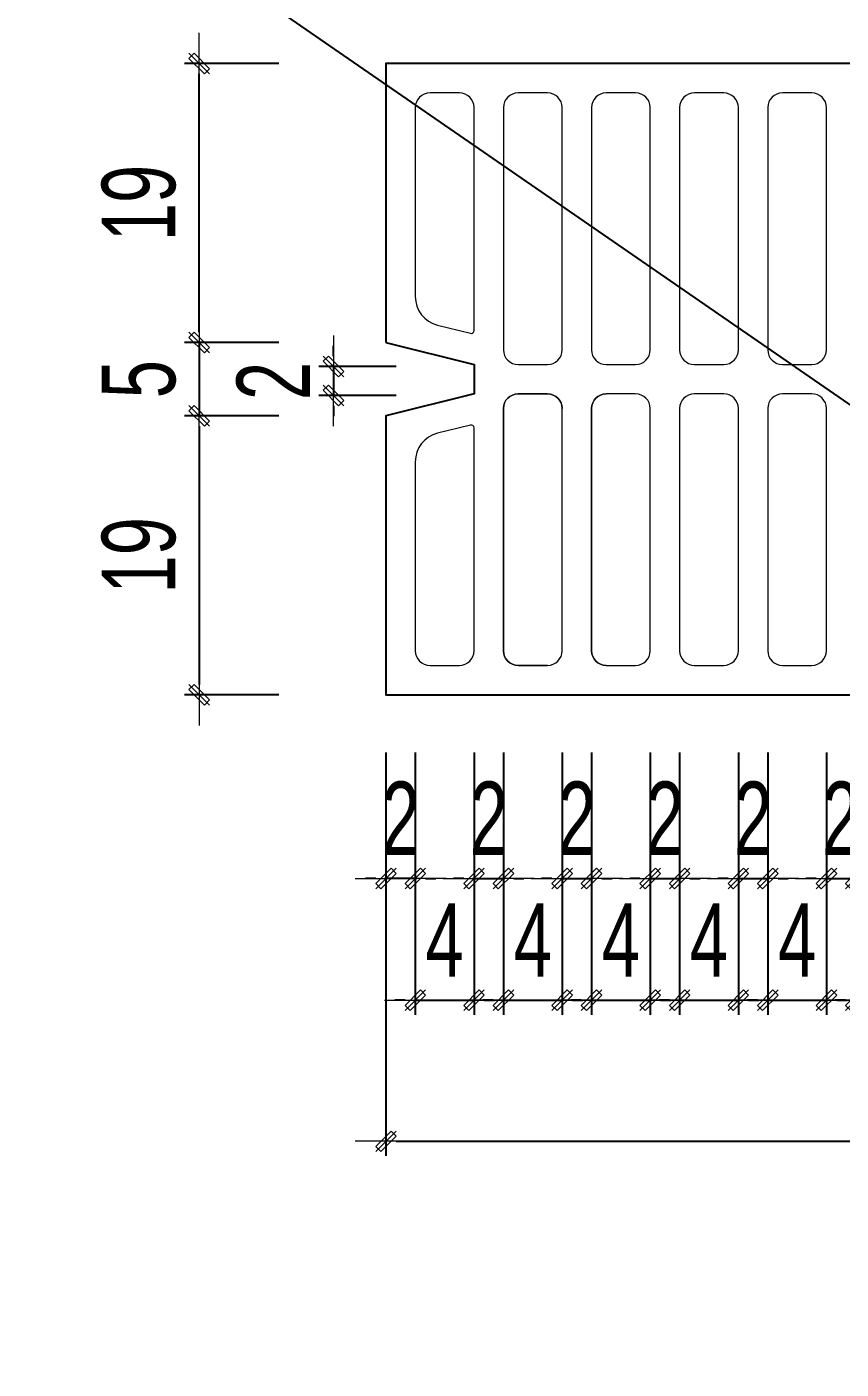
# Model space of a CAD drawing. Header units: inches. Extents: x 144032 to 217447, y 5454 to 57833.
# Drawn here: x 174169 to 174724, y 37670 to 38585 of the extents above; entities that cross this region are included whole.
import ezdxf

# ---------------------------------------------------------------- set-up
doc = ezdxf.new("R2010")
doc.units = ezdxf.units.IN
doc.header["$MEASUREMENT"] = 0
doc.layers.add('KCS_Plotter', color=11, linetype='Continuous', plot=False)
for name, color, linetype, lineweight in [('LC Dim', 8, 'Continuous', 18), ('LC Net manh', 9, 'Continuous', 5), ('LC Net thay', 7, 'Continuous', 25)]:
    doc.layers.add(name, color=color, linetype=linetype, lineweight=lineweight)
doc.styles.add('HOATBIF', font='hoatbif.shx', dxfattribs={"width": 0.7})
doc.dimstyles.new('1-100(1-25)', dxfattribs={"dimscale": 25, "dimtxt": 2.5, "dimasz": 0.35, "dimexe": 0.5, "dimexo": 0, "dimgap": 0.8, "dimtad": 1, "dimdec": 0, "dimzin": 0, "dimdsep": 46, "dimtxsty": 'HOATBIF', "dimblk1": 'DOT', "dimblk2": 'DOT', "dimsah": 1, "dimcen": -1, "dimdle": 1, "dimclrd": 256, "dimclre": 256, "dimclrt": 4, "dimadec": 3, "dimazin": 2, "dimtfac": 0.3333333333333333, "dimtdec": 0, "dimtix": 1, "dimtmove": 2, "dimatfit": 3, "dimldrblk": 'DOT', "dimfxl": 1, "dimtvp": 0.8333333333333331, "dimtolj": 1, "dimtzin": 0, "dimarcsym": 0})

# ---------------------------------------------------------------- blocks, each defined once
blk = doc.blocks.new('DOT')
at = {"layer": 'LC Dim'}
blk.add_line((-3, 0), (3, 0), dxfattribs=at)
at = {"layer": 'LC Dim', "color": 4}
blk.add_line((-1, -1), (1, 1), dxfattribs=at)
blk.add_lwpolyline([(0.5, 1), (-1, -0.5), (-0.5, -1), (1, 0.5)], close=True, dxfattribs=at)
blk = doc.blocks.new('*D31')
at = {"layer": 'Defpoints', "color": 0, "transparency": 16777216}
for p in [(174420.6868231203, 38353.55915644056), (174377.9044937791, 38333.75911684091), (174420.6868231203, 38333.75911684091)]:
    blk.add_point(p, dxfattribs=at)
at = {"layer": 'LC Dim', "lineweight": -2, "transparency": 16777216}
for p, q in [((174377.9044937791, 38360.55915644056), (174377.9044937791, 38367.55915644056)), ((174420.6868231203, 38353.55915644056), (174367.9044937791, 38353.55915644056)), ((174377.9044937791, 38353.55915644056), (174377.9044937791, 38333.75911684091)), ((174420.6868231203, 38333.75911684091), (174367.9044937791, 38333.75911684091)), ((174377.9044937791, 38326.75911684091), (174377.9044937791, 38319.75911684091))]:
    blk.add_line(p, q, dxfattribs=at)
at = {"layer": 'LC Dim', "lineweight": -2, "transparency": 16777216, "xscale": 7, "yscale": 7, "zscale": 7}
for p, rotation in [((174377.9044937791, 38353.55915644056), 270), ((174377.9044937791, 38333.75911684091), 90)]:
    blk.add_blockref('DOT', p, dxfattribs=dict(at, rotation=rotation))
at = {"layer": 'LC Dim', "color": 4, "transparency": 16777216, "insert": (174336.9044937791, 38343.65913664069), "char_height": 50, "attachment_point": 5, "rotation": 90, "style": 'HOATBIF'}
blk.add_mtext('\\A1;2', dxfattribs=at)
blk = doc.blocks.new('_Dot')
at = {"color": 0, "linetype": 'ByBlock', "lineweight": -2}
blk.add_line((-0.5, 0), (-1, 0), dxfattribs=at)
at = {"color": 0, "linetype": 'ByBlock', "const_width": 0.5}
blk.add_lwpolyline([(-0.25, 0, 1), (0.25, 0, 1)], format="xyb", close=True, dxfattribs=at)
blk = doc.blocks.new('*D40')
at = {"layer": 'Defpoints', "color": 0, "transparency": 16777216}
for p in [(174433.6286820907, 38090.51938922968), (174473.628722091, 38090.51938922968), (174473.628722091, 37921.77879422044)]:
    blk.add_point(p, dxfattribs=at)
at = {"layer": 'LC Dim', "lineweight": -2, "transparency": 16777216}
for p, q in [((174433.6286820907, 38090.51938922968), (174433.6286820907, 37911.77879422044)), ((174473.628722091, 38090.51938922968), (174473.628722091, 37911.77879422044)), ((174426.6286820907, 37921.77879422044), (174419.6286820907, 37921.77879422044)), ((174433.6286820907, 37921.77879422044), (174473.628722091, 37921.77879422044)), ((174480.628722091, 37921.77879422044), (174487.628722091, 37921.77879422044))]:
    blk.add_line(p, q, dxfattribs=at)
at = {"layer": 'LC Dim', "lineweight": -2, "transparency": 16777216, "xscale": 7, "yscale": 7, "zscale": 7}
blk.add_blockref('DOT', (174433.6286820907, 37921.77879422044), dxfattribs=at)
at = {"layer": 'LC Dim', "lineweight": -2, "transparency": 16777216, "xscale": 7, "yscale": 7, "zscale": 7, "rotation": 180}
blk.add_blockref('DOT', (174473.628722091, 37921.77879422044), dxfattribs=at)
at = {"layer": 'LC Dim', "color": 4, "transparency": 16777216, "insert": (174453.6287020908, 37962.77879422044), "char_height": 50, "attachment_point": 5, "style": 'HOATBIF'}
blk.add_mtext('\\A1;4', dxfattribs=at)
blk = doc.blocks.new('*D41')
at = {"layer": 'Defpoints', "color": 0, "transparency": 16777216}
for p in [(174473.628722091, 38090.51938922968), (174493.6287420935, 38090.51938922968), (174493.6287420935, 38004.69389546925)]:
    blk.add_point(p, dxfattribs=at)
at = {"layer": 'LC Dim', "lineweight": -2, "transparency": 16777216}
for p, q in [((174473.628722091, 38090.51938922968), (174473.628722091, 37994.69389546925)), ((174493.6287420935, 38090.51938922968), (174493.6287420935, 37994.69389546925)), ((174466.628722091, 38004.69389546925), (174459.628722091, 38004.69389546925)), ((174473.628722091, 38004.69389546925), (174493.6287420935, 38004.69389546925)), ((174500.6287420935, 38004.69389546925), (174507.6287420935, 38004.69389546925))]:
    blk.add_line(p, q, dxfattribs=at)
at = {"layer": 'LC Dim', "lineweight": -2, "transparency": 16777216, "xscale": 7, "yscale": 7, "zscale": 7}
blk.add_blockref('DOT', (174473.628722091, 38004.69389546925), dxfattribs=at)
at = {"layer": 'LC Dim', "lineweight": -2, "transparency": 16777216, "xscale": 7, "yscale": 7, "zscale": 7, "rotation": 180}
blk.add_blockref('DOT', (174493.6287420935, 38004.69389546925), dxfattribs=at)
at = {"layer": 'LC Dim', "color": 4, "transparency": 16777216, "insert": (174483.6287320922, 38045.69389546925), "char_height": 50, "attachment_point": 5, "style": 'HOATBIF'}
blk.add_mtext('\\A1;2', dxfattribs=at)
blk = doc.blocks.new('*D42')
at = {"layer": 'Defpoints', "color": 0, "transparency": 16777216}
for p in [(174493.6287420935, 38090.51938922968), (174533.6287820932, 38090.51938922968), (174533.6287820932, 37921.77879422044)]:
    blk.add_point(p, dxfattribs=at)
at = {"layer": 'LC Dim', "lineweight": -2, "transparency": 16777216}
for p, q in [((174493.6287420935, 38090.51938922968), (174493.6287420935, 37911.77879422044)), ((174533.6287820932, 38090.51938922968), (174533.6287820932, 37911.77879422044)), ((174486.6287420935, 37921.77879422044), (174479.6287420935, 37921.77879422044)), ((174493.6287420935, 37921.77879422044), (174533.6287820932, 37921.77879422044)), ((174540.6287820932, 37921.77879422044), (174547.6287820932, 37921.77879422044))]:
    blk.add_line(p, q, dxfattribs=at)
at = {"layer": 'LC Dim', "lineweight": -2, "transparency": 16777216, "xscale": 7, "yscale": 7, "zscale": 7}
blk.add_blockref('DOT', (174493.6287420935, 37921.77879422044), dxfattribs=at)
at = {"layer": 'LC Dim', "lineweight": -2, "transparency": 16777216, "xscale": 7, "yscale": 7, "zscale": 7, "rotation": 180}
blk.add_blockref('DOT', (174533.6287820932, 37921.77879422044), dxfattribs=at)
at = {"layer": 'LC Dim', "color": 4, "transparency": 16777216, "insert": (174513.6287620933, 37962.77879422044), "char_height": 50, "attachment_point": 5, "style": 'HOATBIF'}
blk.add_mtext('\\A1;4', dxfattribs=at)
blk = doc.blocks.new('*D43')
at = {"layer": 'Defpoints', "color": 0, "transparency": 16777216}
for p in [(174533.6287820932, 38090.51938922968), (174553.6288020927, 38090.51938922968), (174553.6288020927, 38004.69389546925)]:
    blk.add_point(p, dxfattribs=at)
at = {"layer": 'LC Dim', "lineweight": -2, "transparency": 16777216}
for p, q in [((174533.6287820932, 38090.51938922968), (174533.6287820932, 37994.69389546925)), ((174553.6288020927, 38090.51938922968), (174553.6288020927, 37994.69389546925)), ((174526.6287820932, 38004.69389546925), (174519.6287820932, 38004.69389546925)), ((174533.6287820932, 38004.69389546925), (174553.6288020927, 38004.69389546925)), ((174560.6288020927, 38004.69389546925), (174567.6288020927, 38004.69389546925))]:
    blk.add_line(p, q, dxfattribs=at)
at = {"layer": 'LC Dim', "lineweight": -2, "transparency": 16777216, "xscale": 7, "yscale": 7, "zscale": 7}
blk.add_blockref('DOT', (174533.6287820932, 38004.69389546925), dxfattribs=at)
at = {"layer": 'LC Dim', "lineweight": -2, "transparency": 16777216, "xscale": 7, "yscale": 7, "zscale": 7, "rotation": 180}
blk.add_blockref('DOT', (174553.6288020927, 38004.69389546925), dxfattribs=at)
at = {"layer": 'LC Dim', "color": 4, "transparency": 16777216, "insert": (174543.628792093, 38045.69389546925), "char_height": 50, "attachment_point": 5, "style": 'HOATBIF'}
blk.add_mtext('\\A1;2', dxfattribs=at)
blk = doc.blocks.new('*D44')
at = {"layer": 'Defpoints', "color": 0, "transparency": 16777216}
for p in [(174553.6288020927, 38090.51938922968), (174593.6288420925, 38090.51938922968), (174593.6288420925, 37921.77879422044)]:
    blk.add_point(p, dxfattribs=at)
at = {"layer": 'LC Dim', "lineweight": -2, "transparency": 16777216}
for p, q in [((174553.6288020927, 38090.51938922968), (174553.6288020927, 37911.77879422044)), ((174593.6288420925, 38090.51938922968), (174593.6288420925, 37911.77879422044)), ((174546.6288020927, 37921.77879422044), (174539.6288020927, 37921.77879422044)), ((174553.6288020927, 37921.77879422044), (174593.6288420925, 37921.77879422044)), ((174600.6288420925, 37921.77879422044), (174607.6288420925, 37921.77879422044))]:
    blk.add_line(p, q, dxfattribs=at)
at = {"layer": 'LC Dim', "lineweight": -2, "transparency": 16777216, "xscale": 7, "yscale": 7, "zscale": 7}
blk.add_blockref('DOT', (174553.6288020927, 37921.77879422044), dxfattribs=at)
at = {"layer": 'LC Dim', "lineweight": -2, "transparency": 16777216, "xscale": 7, "yscale": 7, "zscale": 7, "rotation": 180}
blk.add_blockref('DOT', (174593.6288420925, 37921.77879422044), dxfattribs=at)
at = {"layer": 'LC Dim', "color": 4, "transparency": 16777216, "insert": (174573.6288220926, 37962.77879422044), "char_height": 50, "attachment_point": 5, "style": 'HOATBIF'}
blk.add_mtext('\\A1;4', dxfattribs=at)
blk = doc.blocks.new('*D45')
at = {"layer": 'Defpoints', "color": 0, "transparency": 16777216}
for p in [(174593.6288420925, 38090.51938922968), (174613.628862092, 38090.51938922968), (174613.628862092, 38004.69389546925)]:
    blk.add_point(p, dxfattribs=at)
at = {"layer": 'LC Dim', "lineweight": -2, "transparency": 16777216}
for p, q in [((174593.6288420925, 38090.51938922968), (174593.6288420925, 37994.69389546925)), ((174613.628862092, 38090.51938922968), (174613.628862092, 37994.69389546925)), ((174586.6288420925, 38004.69389546925), (174579.6288420925, 38004.69389546925)), ((174593.6288420925, 38004.69389546925), (174613.628862092, 38004.69389546925)), ((174620.628862092, 38004.69389546925), (174627.628862092, 38004.69389546925))]:
    blk.add_line(p, q, dxfattribs=at)
at = {"layer": 'LC Dim', "lineweight": -2, "transparency": 16777216, "xscale": 7, "yscale": 7, "zscale": 7}
blk.add_blockref('DOT', (174593.6288420925, 38004.69389546925), dxfattribs=at)
at = {"layer": 'LC Dim', "lineweight": -2, "transparency": 16777216, "xscale": 7, "yscale": 7, "zscale": 7, "rotation": 180}
blk.add_blockref('DOT', (174613.628862092, 38004.69389546925), dxfattribs=at)
at = {"layer": 'LC Dim', "color": 4, "transparency": 16777216, "insert": (174603.6288520923, 38045.69389546925), "char_height": 50, "attachment_point": 5, "style": 'HOATBIF'}
blk.add_mtext('\\A1;2', dxfattribs=at)
blk = doc.blocks.new('*D46')
at = {"layer": 'Defpoints', "color": 0, "transparency": 16777216}
for p in [(174613.628862092, 38090.51938922968), (174653.6289020918, 38090.51938922968), (174653.6289020918, 37921.77879422044)]:
    blk.add_point(p, dxfattribs=at)
at = {"layer": 'LC Dim', "lineweight": -2, "transparency": 16777216}
for p, q in [((174613.628862092, 38090.51938922968), (174613.628862092, 37911.77879422044)), ((174653.6289020918, 38090.51938922968), (174653.6289020918, 37911.77879422044)), ((174606.628862092, 37921.77879422044), (174599.628862092, 37921.77879422044)), ((174613.628862092, 37921.77879422044), (174653.6289020918, 37921.77879422044)), ((174660.6289020918, 37921.77879422044), (174667.6289020918, 37921.77879422044))]:
    blk.add_line(p, q, dxfattribs=at)
at = {"layer": 'LC Dim', "lineweight": -2, "transparency": 16777216, "xscale": 7, "yscale": 7, "zscale": 7}
blk.add_blockref('DOT', (174613.628862092, 37921.77879422044), dxfattribs=at)
at = {"layer": 'LC Dim', "lineweight": -2, "transparency": 16777216, "xscale": 7, "yscale": 7, "zscale": 7, "rotation": 180}
blk.add_blockref('DOT', (174653.6289020918, 37921.77879422044), dxfattribs=at)
at = {"layer": 'LC Dim', "color": 4, "transparency": 16777216, "insert": (174633.6288820919, 37962.77879422044), "char_height": 50, "attachment_point": 5, "style": 'HOATBIF'}
blk.add_mtext('\\A1;4', dxfattribs=at)
blk = doc.blocks.new('*D47')
at = {"layer": 'Defpoints', "color": 0, "transparency": 16777216}
for p in [(174653.6289020918, 38090.51938922968), (174673.6289220919, 38090.51938922968), (174673.6289220919, 38004.69389546925)]:
    blk.add_point(p, dxfattribs=at)
at = {"layer": 'LC Dim', "lineweight": -2, "transparency": 16777216}
for p, q in [((174653.6289020918, 38090.51938922968), (174653.6289020918, 37994.69389546925)), ((174673.6289220919, 38090.51938922968), (174673.6289220919, 37994.69389546925)), ((174646.6289020918, 38004.69389546925), (174639.6289020918, 38004.69389546925)), ((174653.6289020918, 38004.69389546925), (174673.6289220919, 38004.69389546925)), ((174680.6289220919, 38004.69389546925), (174687.6289220919, 38004.69389546925))]:
    blk.add_line(p, q, dxfattribs=at)
at = {"layer": 'LC Dim', "lineweight": -2, "transparency": 16777216, "xscale": 7, "yscale": 7, "zscale": 7}
blk.add_blockref('DOT', (174653.6289020918, 38004.69389546925), dxfattribs=at)
at = {"layer": 'LC Dim', "lineweight": -2, "transparency": 16777216, "xscale": 7, "yscale": 7, "zscale": 7, "rotation": 180}
blk.add_blockref('DOT', (174673.6289220919, 38004.69389546925), dxfattribs=at)
at = {"layer": 'LC Dim', "color": 4, "transparency": 16777216, "insert": (174663.6289120918, 38045.69389546925), "char_height": 50, "attachment_point": 5, "style": 'HOATBIF'}
blk.add_mtext('\\A1;2', dxfattribs=at)
blk = doc.blocks.new('*D48')
at = {"layer": 'Defpoints', "color": 0, "transparency": 16777216}
for p in [(174673.6289220919, 38090.51938922968), (174713.6289620916, 38090.51938922968), (174713.6289620916, 37921.77879422044)]:
    blk.add_point(p, dxfattribs=at)
at = {"layer": 'LC Dim', "lineweight": -2, "transparency": 16777216}
for p, q in [((174673.6289220919, 38090.51938922968), (174673.6289220919, 37911.77879422044)), ((174713.6289620916, 38090.51938922968), (174713.6289620916, 37911.77879422044)), ((174666.6289220919, 37921.77879422044), (174659.6289220919, 37921.77879422044)), ((174673.6289220919, 37921.77879422044), (174713.6289620916, 37921.77879422044)), ((174720.6289620916, 37921.77879422044), (174727.6289620916, 37921.77879422044))]:
    blk.add_line(p, q, dxfattribs=at)
at = {"layer": 'LC Dim', "lineweight": -2, "transparency": 16777216, "xscale": 7, "yscale": 7, "zscale": 7}
blk.add_blockref('DOT', (174673.6289220919, 37921.77879422044), dxfattribs=at)
at = {"layer": 'LC Dim', "lineweight": -2, "transparency": 16777216, "xscale": 7, "yscale": 7, "zscale": 7, "rotation": 180}
blk.add_blockref('DOT', (174713.6289620916, 37921.77879422044), dxfattribs=at)
at = {"layer": 'LC Dim', "color": 4, "transparency": 16777216, "insert": (174693.6289420918, 37962.77879422044), "char_height": 50, "attachment_point": 5, "style": 'HOATBIF'}
blk.add_mtext('\\A1;4', dxfattribs=at)
blk = doc.blocks.new('*D49')
at = {"layer": 'Defpoints', "color": 0, "transparency": 16777216}
for p in [(174713.6289620916, 38090.51938922968), (174733.6289820912, 38090.51938922968), (174733.6289820912, 38004.69389546925)]:
    blk.add_point(p, dxfattribs=at)
at = {"layer": 'LC Dim', "lineweight": -2, "transparency": 16777216}
for p, q in [((174713.6289620916, 38090.51938922968), (174713.6289620916, 37994.69389546925)), ((174733.6289820912, 38090.51938922968), (174733.6289820912, 37994.69389546925)), ((174706.6289620916, 38004.69389546925), (174699.6289620916, 38004.69389546925)), ((174713.6289620916, 38004.69389546925), (174733.6289820912, 38004.69389546925)), ((174740.6289820912, 38004.69389546925), (174747.6289820912, 38004.69389546925))]:
    blk.add_line(p, q, dxfattribs=at)
at = {"layer": 'LC Dim', "lineweight": -2, "transparency": 16777216, "xscale": 7, "yscale": 7, "zscale": 7}
blk.add_blockref('DOT', (174713.6289620916, 38004.69389546925), dxfattribs=at)
at = {"layer": 'LC Dim', "lineweight": -2, "transparency": 16777216, "xscale": 7, "yscale": 7, "zscale": 7, "rotation": 180}
blk.add_blockref('DOT', (174733.6289820912, 38004.69389546925), dxfattribs=at)
at = {"layer": 'LC Dim', "color": 4, "transparency": 16777216, "insert": (174723.6289720914, 38045.69389546925), "char_height": 50, "attachment_point": 5, "style": 'HOATBIF'}
blk.add_mtext('\\A1;2', dxfattribs=at)
blk = doc.blocks.new('*D50')
at = {"layer": 'Defpoints', "color": 0, "transparency": 16777216}
for p in [(174733.6289820912, 38090.51938922968), (174773.6290220909, 38090.51938922968), (174773.6290220909, 37921.77879422044)]:
    blk.add_point(p, dxfattribs=at)
at = {"layer": 'LC Dim', "lineweight": -2, "transparency": 16777216}
for p, q in [((174733.6289820912, 38090.51938922968), (174733.6289820912, 37911.77879422044)), ((174773.6290220909, 38090.51938922968), (174773.6290220909, 37911.77879422044)), ((174726.6289820912, 37921.77879422044), (174719.6289820912, 37921.77879422044)), ((174733.6289820912, 37921.77879422044), (174773.6290220909, 37921.77879422044)), ((174780.6290220909, 37921.77879422044), (174787.6290220909, 37921.77879422044))]:
    blk.add_line(p, q, dxfattribs=at)
at = {"layer": 'LC Dim', "lineweight": -2, "transparency": 16777216, "xscale": 7, "yscale": 7, "zscale": 7}
blk.add_blockref('DOT', (174733.6289820912, 37921.77879422044), dxfattribs=at)
at = {"layer": 'LC Dim', "lineweight": -2, "transparency": 16777216, "xscale": 7, "yscale": 7, "zscale": 7, "rotation": 180}
blk.add_blockref('DOT', (174773.6290220909, 37921.77879422044), dxfattribs=at)
at = {"layer": 'LC Dim', "color": 4, "transparency": 16777216, "insert": (174753.6290020911, 37962.77879422044), "char_height": 50, "attachment_point": 5, "style": 'HOATBIF'}
blk.add_mtext('\\A1;4', dxfattribs=at)
blk = doc.blocks.new('*D62')
at = {"layer": 'Defpoints', "color": 0, "transparency": 16777216}
for p in [(174413.6286620894, 38090.51938922968), (175273.6294020927, 38090.51938922968), (175273.6294020927, 37825.66755045284)]:
    blk.add_point(p, dxfattribs=at)
at = {"layer": 'LC Dim', "lineweight": -2, "transparency": 16777216}
for p, q in [((174413.6286620894, 38090.51938922968), (174413.6286620894, 37815.66755045284)), ((175273.6294020927, 38090.51938922968), (175273.6294020927, 37815.66755045284)), ((174420.6286620894, 37825.66755045284), (175266.6294020927, 37825.66755045284))]:
    blk.add_line(p, q, dxfattribs=at)
at = {"layer": 'LC Dim', "lineweight": -2, "transparency": 16777216, "xscale": 7, "yscale": 7, "zscale": 7, "rotation": 180}
blk.add_blockref('DOT', (174413.6286620894, 37825.66755045284), dxfattribs=at)
at = {"layer": 'LC Dim', "lineweight": -2, "transparency": 16777216, "xscale": 7, "yscale": 7, "zscale": 7}
blk.add_blockref('DOT', (175273.6294020927, 37825.66755045284), dxfattribs=at)
at = {"layer": 'LC Dim', "color": 4, "transparency": 16777216, "insert": (174843.629032091, 37866.66755045284), "char_height": 50, "attachment_point": 5, "style": 'HOATBIF'}
blk.add_mtext('\\A1;86', dxfattribs=at)
blk = doc.blocks.new('*D63')
at = {"layer": 'Defpoints', "color": 0, "transparency": 16777216}
for p in [(174340.7078460145, 38369.85904404278), (174286.4706067545, 38319.85899403774), (174340.7078460145, 38319.85899403774)]:
    blk.add_point(p, dxfattribs=at)
at = {"layer": 'LC Dim', "lineweight": -2, "transparency": 16777216}
for p, q in [((174286.4706067545, 38376.85904404278), (174286.4706067545, 38383.85904404278)), ((174340.7078460145, 38369.85904404278), (174276.4706067545, 38369.85904404278)), ((174286.4706067545, 38369.85904404278), (174286.4706067545, 38319.85899403774)), ((174340.7078460145, 38319.85899403774), (174276.4706067545, 38319.85899403774)), ((174286.4706067545, 38312.85899403774), (174286.4706067545, 38305.85899403774))]:
    blk.add_line(p, q, dxfattribs=at)
at = {"layer": 'LC Dim', "lineweight": -2, "transparency": 16777216, "xscale": 7, "yscale": 7, "zscale": 7}
for p, rotation in [((174286.4706067545, 38369.85904404278), 270), ((174286.4706067545, 38319.85899403774), 90)]:
    blk.add_blockref('DOT', p, dxfattribs=dict(at, rotation=rotation))
at = {"layer": 'LC Dim', "color": 4, "transparency": 16777216, "insert": (174245.4706067545, 38344.85901904021), "char_height": 50, "attachment_point": 5, "rotation": 90, "style": 'HOATBIF'}
blk.add_mtext('\\A1;5', dxfattribs=at)
blk = doc.blocks.new('*D64')
at = {"layer": 'Defpoints', "color": 0, "transparency": 16777216}
for p in [(174286.4706067545, 38559.85913903768), (174340.7078460145, 38559.85913903768), (174340.7078460145, 38369.85904404278)]:
    blk.add_point(p, dxfattribs=at)
at = {"layer": 'LC Dim', "lineweight": -2, "transparency": 16777216}
for p, q in [((174340.7078460145, 38559.85913903768), (174276.4706067545, 38559.85913903768)), ((174286.4706067545, 38376.85904404278), (174286.4706067545, 38552.85913903768)), ((174340.7078460145, 38369.85904404278), (174276.4706067545, 38369.85904404278))]:
    blk.add_line(p, q, dxfattribs=at)
at = {"layer": 'LC Dim', "lineweight": -2, "transparency": 16777216, "xscale": 7, "yscale": 7, "zscale": 7}
for p, rotation in [((174286.4706067545, 38559.85913903768), 90), ((174286.4706067545, 38369.85904404278), 270)]:
    blk.add_blockref('DOT', p, dxfattribs=dict(at, rotation=rotation))
at = {"layer": 'LC Dim', "color": 4, "transparency": 16777216, "insert": (174245.4706067545, 38464.85909154018), "char_height": 50, "attachment_point": 5, "rotation": 90, "style": 'HOATBIF'}
blk.add_mtext('\\A1;19', dxfattribs=at)
blk = doc.blocks.new('*D65')
at = {"layer": 'Defpoints', "color": 0, "transparency": 16777216}
for p in [(174340.7078460145, 38319.85899403774), (174286.4706067545, 38129.85889904051), (174340.7078460145, 38129.85889904051)]:
    blk.add_point(p, dxfattribs=at)
at = {"layer": 'LC Dim', "lineweight": -2, "transparency": 16777216}
for p, q in [((174340.7078460145, 38319.85899403774), (174276.4706067545, 38319.85899403774)), ((174286.4706067545, 38312.85899403774), (174286.4706067545, 38136.85889904051)), ((174340.7078460145, 38129.85889904051), (174276.4706067545, 38129.85889904051))]:
    blk.add_line(p, q, dxfattribs=at)
at = {"layer": 'LC Dim', "lineweight": -2, "transparency": 16777216, "xscale": 7, "yscale": 7, "zscale": 7}
for p, rotation in [((174286.4706067545, 38319.85899403774), 90), ((174286.4706067545, 38129.85889904051), 270)]:
    blk.add_blockref('DOT', p, dxfattribs=dict(at, rotation=rotation))
at = {"layer": 'LC Dim', "color": 4, "transparency": 16777216, "insert": (174245.4706067545, 38224.85894653908), "char_height": 50, "attachment_point": 5, "rotation": 90, "style": 'HOATBIF'}
blk.add_mtext('\\A1;19', dxfattribs=at)
blk = doc.blocks.new('*D66')
at = {"layer": 'Defpoints', "color": 0, "transparency": 16777216}
for p in [(174413.6286620894, 38090.51938922968), (174433.6286820907, 38090.51938922968), (174413.6286620894, 38004.69389546925)]:
    blk.add_point(p, dxfattribs=at)
at = {"layer": 'LC Dim', "lineweight": -2, "transparency": 16777216}
for p, q in [((174413.6286620894, 38090.51938922968), (174413.6286620894, 37994.69389546925)), ((174433.6286820907, 38090.51938922968), (174433.6286820907, 37994.69389546925)), ((174406.6286620894, 38004.69389546925), (174399.6286620894, 38004.69389546925)), ((174433.6286820907, 38004.69389546925), (174413.6286620894, 38004.69389546925)), ((174440.6286820907, 38004.69389546925), (174447.6286820907, 38004.69389546925))]:
    blk.add_line(p, q, dxfattribs=at)
at = {"layer": 'LC Dim', "lineweight": -2, "transparency": 16777216, "xscale": 7, "yscale": 7, "zscale": 7}
blk.add_blockref('DOT', (174413.6286620894, 38004.69389546925), dxfattribs=at)
at = {"layer": 'LC Dim', "lineweight": -2, "transparency": 16777216, "xscale": 7, "yscale": 7, "zscale": 7, "rotation": 180}
blk.add_blockref('DOT', (174433.6286820907, 38004.69389546925), dxfattribs=at)
at = {"layer": 'LC Dim', "color": 4, "transparency": 16777216, "insert": (174423.62867209, 38045.69389546925), "char_height": 50, "attachment_point": 5, "style": 'HOATBIF'}
blk.add_mtext('\\A1;2', dxfattribs=at)

msp = doc.modelspace()

# ---------------------------------------------------------------- linework, layer by layer
at = {"layer": 'KCS_Plotter'}
msp.add_line((168400.488308459, 42696.3366049933), (177005.850982449, 36756.0500304111), dxfattribs=at)
at = {"layer": 'LC Net manh', "linetype": 'ByBlock'}
for points in [[(174473.6287220886, 38529.85910903744, 0.414213562373095), (174463.6287120892, 38539.85911903752), (174443.6286920937, 38539.85911903752, 0.414213562373095), (174433.6286820889, 38529.85910903744), (174433.6286820889, 38401.09013152623, 0.3441507313852265), (174448.7779847415, 38381.68726211961), (174471.1436483571, 38376.09584621934, 0.487928364952703), (174473.6287220886, 38378.03613315884)], [(174533.6287820932, 38529.85910903744, 0.414213562373095), (174523.6287720931, 38539.85911903752), (174503.6287520929, 38539.85911903752, 0.414213562373095), (174493.6287420935, 38529.85910903744), (174493.6287420935, 38364.85903903923, 0.414213562373095), (174503.6287520929, 38354.85902903916), (174523.6287720931, 38354.85902903916, 0.414213562373095), (174533.6287820932, 38364.85903903923)], [(174593.6288420925, 38529.85910903744, 0.414213562373095), (174583.6288320924, 38539.85911903752), (174563.6288120928, 38539.85911903752, 0.414213562373095), (174553.6288020927, 38529.85910903744), (174553.6288020927, 38364.85903903923, 0.414213562373095), (174563.6288120928, 38354.85902903916), (174583.6288320924, 38354.85902903916, 0.414213562373095), (174593.6288420925, 38364.85903903923)], [(174653.6289020918, 38529.85910903744, 0.414213562373095), (174643.6288920923, 38539.85911903752), (174623.6288720921, 38539.85911903752, 0.414213562373095), (174613.628862092, 38529.85910903744), (174613.628862092, 38364.85903903923, 0.414213562373095), (174623.6288720921, 38354.85902903916), (174643.6288920923, 38354.85902903916, 0.414213562373095), (174653.6289020918, 38364.85903903923)], [(174673.6289220919, 38364.85903903923, 0.414213562373095), (174683.628932092, 38354.85902903916), (174703.6289520916, 38354.85902903916, 0.414213562373095), (174713.6289620916, 38364.85903903923), (174713.6289620916, 38529.85910903744, 0.414213562373095), (174703.6289520916, 38539.85911903752), (174683.628932092, 38539.85911903752, 0.414213562373095), (174673.6289220919, 38529.85910903744)], [(174643.6288920923, 38334.85900903901), (174623.6288720921, 38334.85900903901, 0.414213562373095), (174613.628862092, 38324.85899903893), (174613.628862092, 38159.8589290384, 0.414213562373095), (174623.6288720921, 38149.85891904065), (174643.6288920923, 38149.85891904065, 0.414213562373095), (174653.6289020918, 38159.8589290384), (174653.6289020918, 38324.85899903893, 0.414213562373095)], [(174683.628932092, 38334.85900903901, 0.414213562373095), (174673.6289220919, 38324.85899903893), (174673.6289220919, 38159.8589290384, 0.414213562373095), (174683.628932092, 38149.85891904065), (174703.6289520916, 38149.85891904065, 0.414213562373095), (174713.6289620916, 38159.8589290384), (174713.6289620916, 38324.85899903893, 0.414213562373095), (174703.6289520916, 38334.85900903901)], [(174471.1436483571, 38313.62219186581), (174448.7779847415, 38308.03077595623, 0.3441507313852265), (174433.6286820889, 38288.62790655193), (174433.6286820936, 38159.8589290384, 0.414213562373095), (174443.6286920937, 38149.85891904065), (174463.6287120892, 38149.85891904065, 0.414213562373095), (174473.6287220886, 38159.8589290384), (174473.6287220933, 38311.68190492399, 0.487928364952703)], [(174493.6287420935, 38159.8589290384, 0.414213562373095), (174503.6287520929, 38149.85891904065), (174523.6287720931, 38149.85891904065), (174503.6287520929, 38149.85891904065, -0.414213562373095)]]:
    msp.add_lwpolyline(points, format="xyb", close=True, dxfattribs=at)
for points in [[(174563.6288120928, 38539.85911903752, 0.414213562373095), (174553.6288020927, 38529.85910903744), (174553.6288020927, 38364.85903903923, 0.414213562373095), (174563.6288120928, 38354.85902903916)], [(174523.6287720931, 38149.85891904065, 0.414213562373095), (174533.6287820932, 38159.8589290384), (174533.6287820932, 38324.85899903893, 0.414213562373095), (174523.6287720931, 38334.85900903901), (174503.6287520929, 38334.85900903901, 0.414213562373095), (174493.6287420935, 38324.85899903893), (174493.6287420935, 38159.8589290384), (174493.6287420935, 38324.85899903893, -0.414213562373095), (174503.6287520929, 38334.85900903901), (174523.6287720931, 38334.85900903901, -0.414213562373095), (174533.6287820932, 38324.85899903893)], [(174563.6288120928, 38149.85891904065, -0.414213562373095), (174553.6288020927, 38159.8589290384, 0.414213562373095), (174563.6288120928, 38149.85891904065), (174583.6288320924, 38149.85891904065, 0.414213562373095), (174593.6288420925, 38159.8589290384), (174593.6288420925, 38324.85899903893, 0.414213562373095), (174583.6288320924, 38334.85900903901), (174563.6288120928, 38334.85900903901, 0.414213562373095), (174553.6288020927, 38324.85899903893, -0.414213562373095), (174563.6288120928, 38334.85900903901)]]:
    msp.add_lwpolyline(points, format="xyb", dxfattribs=at)
msp.add_lwpolyline([(174553.6288020927, 38324.85899903893), (174553.6288020927, 38159.8589290384)], close=True, dxfattribs=at)
at = {"layer": 'LC Net thay', "linetype": 'ByBlock'}
msp.add_lwpolyline([(174413.6286620894, 38369.85904404277), (174473.6287220933, 38354.85902903916), (174473.6287220933, 38334.85900903901), (174413.6286620894, 38319.85899403773), (174413.6286620894, 38129.8588990405), (175273.6294020927, 38129.8588990405), (175273.6294020927, 38319.85899403773), (175213.6293420928, 38334.85900903901), (175213.6293420928, 38354.85902903916), (175273.6294020927, 38369.85904404277), (175273.6294020927, 38559.85913903767), (174413.6286620894, 38559.85913903767)], close=True, dxfattribs=at)

# ---------------------------------------------------------------- dimensions: what is measured, and where the dimension line sits
at = {"layer": 'LC Dim'}
for base, p1, p2, picture, middle in [((174286.4706067545, 38559.85913903768), (174340.7078460145, 38369.85904404277), (174340.7078460145, 38559.85913903767), '*D64', (174245.4706067545, 38464.85909154018)), ((174286.4706067545, 38319.85899403774), (174340.7078460145, 38369.85904404277), (174340.7078460145, 38319.85899403773), '*D63', (174245.4706067545, 38344.85901904021)), ((174286.4706067545, 38129.85889904051), (174340.7078460145, 38319.85899403773), (174340.7078460145, 38129.8588990405), '*D65', (174245.4706067545, 38224.85894653908))]:
    dim = msp.add_linear_dim(base=base, p1=p1, p2=p2, angle=90, dimstyle='1-100(1-25)', override={"dimscale": 20, "dimlfac": 0.1}, dxfattribs=at)
    dim.commit()
    dim.dimension.update_dxf_attribs({"geometry": picture, "text_midpoint": middle})
dim = msp.add_linear_dim(base=(174377.9044937791, 38333.75911684091), p1=(174420.6868231202, 38353.55915644055), p2=(174420.6868231202, 38333.7591168409), angle=90, text='2', dimstyle='1-100(1-25)', override={"dimscale": 20, "dimlfac": 0.1}, dxfattribs=at)
dim.commit()
dim.dimension.update_dxf_attribs({"geometry": '*D31', "text_midpoint": (174336.9044937791, 38343.65913664069)})
for base, p1, p2, picture, middle in [((175273.6294020927, 37825.66755045284), (174413.6286620894, 38090.51938922968), (175273.6294020927, 38090.51938922968), '*D62', (174843.629032091, 37866.66755045284)), ((174413.6286620894, 38004.69389546925), (174433.6286820907, 38090.51938922968), (174413.6286620894, 38090.51938922968), '*D66', (174423.62867209, 38045.69389546925)), ((174473.628722091, 37921.77879422044), (174433.6286820907, 38090.51938922968), (174473.628722091, 38090.51938922968), '*D40', (174453.6287020908, 37962.77879422044)), ((174493.6287420935, 38004.69389546925), (174473.628722091, 38090.51938922968), (174493.6287420935, 38090.51938922968), '*D41', (174483.6287320922, 38045.69389546925)), ((174533.6287820932, 37921.77879422044), (174493.6287420935, 38090.51938922968), (174533.6287820932, 38090.51938922968), '*D42', (174513.6287620933, 37962.77879422044)), ((174553.6288020927, 38004.69389546925), (174533.6287820932, 38090.51938922968), (174553.6288020927, 38090.51938922968), '*D43', (174543.628792093, 38045.69389546925)), ((174593.6288420925, 37921.77879422044), (174553.6288020927, 38090.51938922968), (174593.6288420925, 38090.51938922968), '*D44', (174573.6288220926, 37962.77879422044)), ((174613.628862092, 38004.69389546925), (174593.6288420925, 38090.51938922968), (174613.628862092, 38090.51938922968), '*D45', (174603.6288520923, 38045.69389546925)), ((174653.6289020918, 37921.77879422044), (174613.628862092, 38090.51938922968), (174653.6289020918, 38090.51938922968), '*D46', (174633.6288820919, 37962.77879422044)), ((174673.6289220919, 38004.69389546925), (174653.6289020918, 38090.51938922968), (174673.6289220919, 38090.51938922968), '*D47', (174663.6289120918, 38045.69389546925)), ((174713.6289620916, 37921.77879422044), (174673.6289220919, 38090.51938922968), (174713.6289620916, 38090.51938922968), '*D48', (174693.6289420918, 37962.77879422044)), ((174733.6289820912, 38004.69389546925), (174713.6289620916, 38090.51938922968), (174733.6289820912, 38090.51938922968), '*D49', (174723.6289720914, 38045.69389546925)), ((174773.6290220909, 37921.77879422044), (174733.6289820912, 38090.51938922968), (174773.6290220909, 38090.51938922968), '*D50', (174753.6290020911, 37962.77879422044))]:
    dim = msp.add_linear_dim(base=base, p1=p1, p2=p2, dimstyle='1-100(1-25)', override={"dimscale": 20, "dimlfac": 0.1}, dxfattribs=at)
    dim.commit()
    dim.dimension.update_dxf_attribs({"geometry": picture, "text_midpoint": middle})

doc.saveas('drawing.dxf')
